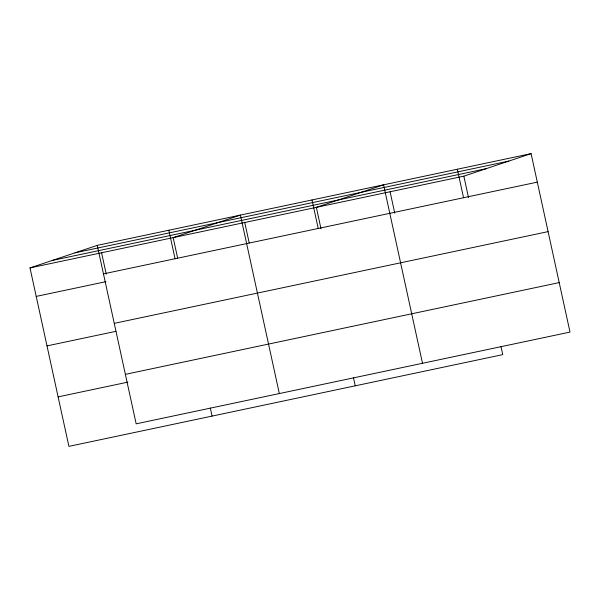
<?xml version="1.0" encoding="UTF-8"?>
<svg xmlns="http://www.w3.org/2000/svg" width="600" height="600" viewBox="0 0 600 600"><rect width="100%" height="100%" fill="white"/><g stroke="black" fill="none" stroke-linecap="round" stroke-linejoin="round"><path stroke-width="0.9" d="M500.985 346.53L502.748 354.63L68.91 446.37L30 267.907L97.252 245.37L531.09 153.63L570 332.093L136.163 423.832L97.252 245.37M30 267.907L463.838 176.167L531.09 153.63M75.06 252.81L508.897 161.07M52.193 260.468L486.03 168.727M103.462 273.877L537.308 182.137M36.218 296.407L105.99 281.655M114.255 323.362L548.092 231.623M47.002 345.892L115.868 331.335M125.37 374.347L559.207 282.608M58.125 396.877L127.89 382.125M463.838 176.167L468.502 197.542M457.335 169.23L463.553 197.737M390.082 191.76L394.748 213.142M422.498 363.285L383.587 184.822L316.335 207.353L320.993 228.735M353.483 377.722L355.245 385.815M312 199.965L318.218 228.465M244.748 222.495L249.218 242.985M279.33 393.562L240.42 215.1L173.167 237.63L177.637 258.12M210.315 407.993L212.077 416.092M168.833 230.235L175.05 258.743M101.58 252.765L106.245 274.147"/></g></svg>
